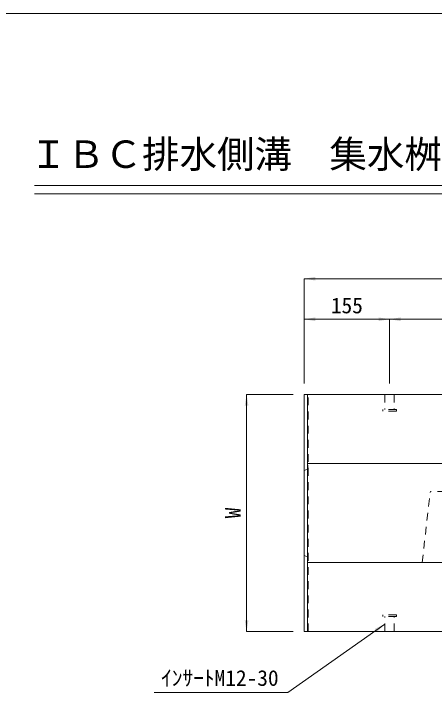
# Model space of a CAD drawing. Units: millimetres at full size; details may follow other scales. Extents: x 5964 to 125098, y -10801 to 28073.
# Drawn here: x 59352 to 60116, y 9618 to 10850 of the extents above; entities that cross this region are included whole.
import ezdxf
from ezdxf.enums import TextEntityAlignment as Align

# ---------------------------------------------------------------- set-up
doc = ezdxf.new("R2010")
doc.units = ezdxf.units.MM
doc.header["$LTSCALE"] = 19
doc.linetypes.add('USER1', pattern=[1.35, 0.75, -0.6])
for name, color, linetype, lineweight in [('0_2', 7, 'Continuous', 20), ('インサート', 3, 'USER1', 9), ('寸法線', 7, 'Continuous', 9), ('本体', 2, 'Continuous', 9), ('枠', 5, 'Continuous', 5)]:
    doc.layers.add(name, color=color, linetype=linetype, lineweight=lineweight)
doc.styles.add('ＭＳ ゴシック', font='')
doc.styles.get('ＭＳ ゴシック').set_extended_font_data('MS Gothic')

# ---------------------------------------------------------------- blocks, each defined once
blk = doc.blocks.new('filled_arrow')
at = {"color": 0, "linetype": 'Continuous', "lineweight": -2}
blk.add_solid([(7.5, 1.25), (0, 0), (7.5, -1.25)], dxfattribs=at)

msp = doc.modelspace()

# ---------------------------------------------------------------- linework, layer by layer
at = {"layer": '0_2'}
for p, q in [((59390.08, 10537.93), (61133.09, 10537.93)), ((59390.08, 10522.93), (61133.09, 10522.93))]:
    msp.add_line(p, q, dxfattribs=at)
at = {"layer": '0_2', "lineweight": 9}
msp.add_line((60114.09, 9728.84), (60048.34, 9728.84), dxfattribs=at)
at = {"layer": 'インサート'}
for p, q in [((60042.84, 10158.84), (60025.83, 10158.84)), ((60025.83, 10158.84), (60025.83, 10131.84)), ((60042.84, 10158.84), (60042.84, 10131.84)), ((60046.83, 10131.84), (60021.84, 10131.84)), ((60021.84, 10131.84), (60021.84, 10128.83)), ((60046.83, 10128.83), (60021.84, 10128.83)), ((60046.83, 10131.84), (60046.83, 10128.83)), ((60046.83, 9758.84), (60021.84, 9758.84)), ((60021.84, 9755.84), (60021.84, 9758.84)), ((60046.83, 9755.84), (60046.83, 9758.84)), ((60046.83, 9755.84), (60021.84, 9755.84)), ((60025.83, 9728.84), (60025.83, 9755.84)), ((60042.84, 9728.84), (60042.84, 9755.84)), ((60042.84, 9728.84), (60025.83, 9728.84))]:
    msp.add_line(p, q, dxfattribs=at)
at = {"layer": '寸法線'}
for p, q in [((59879.33, 10369.02), (60877.34, 10369.02)), ((59879.33, 10178.84), (59879.33, 10369.02)), ((59879.33, 10295.44), (60034.33, 10295.44)), ((59879.33, 10178.84), (59879.33, 10295.44)), ((60034.33, 10178.84), (60034.33, 10295.44)), ((60034.33, 10295.44), (60722.34, 10295.44)), ((60034.33, 10178.84), (60034.33, 10295.44)), ((59774.86, 10158.84), (59774.86, 9728.84)), ((59859.33, 10158.84), (59774.86, 10158.84)), ((59859.33, 9728.84), (59774.86, 9728.84))]:
    msp.add_line(p, q, dxfattribs=at)
msp.add_lwpolyline([(60025.83, 9742.34), (60009.48, 9730.82), (59849.65, 9618.26), (59606.99, 9618.26)], dxfattribs=at)
at = {"layer": '本体', "lineweight": 20}
for p, q in [((60877.34, 10158.84), (59879.33, 10158.84)), ((59879.33, 9728.84), (59879.33, 10158.84)), ((59879.33, 9728.84), (60877.34, 9728.84))]:
    msp.add_line(p, q, dxfattribs=at)
at = {"layer": '本体', "lineweight": 5}
msp.add_line((59885.34, 9728.84), (59885.34, 10158.84), dxfattribs=at)
at = {"layer": '本体', "color": 4, "linetype": 'USER1', "lineweight": 5}
for p, q in [((59886.33, 9728.84), (59886.33, 10158.84)), ((59885.34, 10033.84), (59886.34, 10023.84)), ((59886.34, 10023.84), (59885.34, 10023.41)), ((59886.33, 9863.84), (59885.34, 9864.27)), ((59885.34, 9853.84), (59886.33, 9863.84))]:
    msp.add_line(p, q, dxfattribs=at)
at = {"layer": '本体'}
for p, q in [((60871.33, 10033.84), (59885.34, 10033.84)), ((59885.34, 10023.41), (59879.33, 10020.84)), ((59885.34, 9864.27), (59879.33, 9866.84)), ((60871.33, 9853.84), (59885.34, 9853.84))]:
    msp.add_line(p, q, dxfattribs=at)
at = {"layer": '本体', "linetype": 'USER1'}
for p in [(60093.34, 9853.84), (60648.33, 9983.02)]:
    msp.add_line(p, (60108.33, 9983.02), dxfattribs=at)
at = {"layer": '枠', "lineweight": 20}
msp.add_line((57473.02, 10850.09), (63073.02, 10850.09), dxfattribs=at)

# ---------------------------------------------------------------- block references
at = {"layer": '寸法線', "xscale": 2.67, "yscale": 2.67}
for p in [(59879.33, 10369.02), (59879.33, 10295.44), (60034.33, 10295.44)]:
    msp.add_blockref('filled_arrow', p, dxfattribs=at)
for p, rotation in [((60034.33, 10295.44), 180), ((59774.86, 10158.84), 270), ((59774.86, 9728.84), 90), ((60025.83, 9742.34), 215.2)]:
    msp.add_blockref('filled_arrow', p, dxfattribs=dict(at, rotation=rotation))

# ---------------------------------------------------------------- texts
at = {"layer": '0_2', "style": 'ＭＳ ゴシック'}
for s, height, p in [('ＩＢＣ排水側溝\u3000集水桝\u3000セミフラットＢⅢ型 ３００型\u3000', 49.84, (60282.02, 10594.9)), ('ｲﾝｻｰﾄM12-30', 28.48, (59726.3, 9644.43))]:
    msp.add_text(s, height=height, dxfattribs=at).set_placement(p, align=Align.MIDDLE_CENTER)
at = {"layer": '寸法線', "style": 'ＭＳ ゴシック'}
msp.add_text('155', height=28.48, dxfattribs=at).set_placement((59956.83, 10320.44), align=Align.MIDDLE_CENTER)
msp.add_text('W', height=28.48, rotation=90, dxfattribs=at).set_placement((59749.86, 9943.84), align=Align.MIDDLE_CENTER)

doc.saveas('drawing.dxf')
